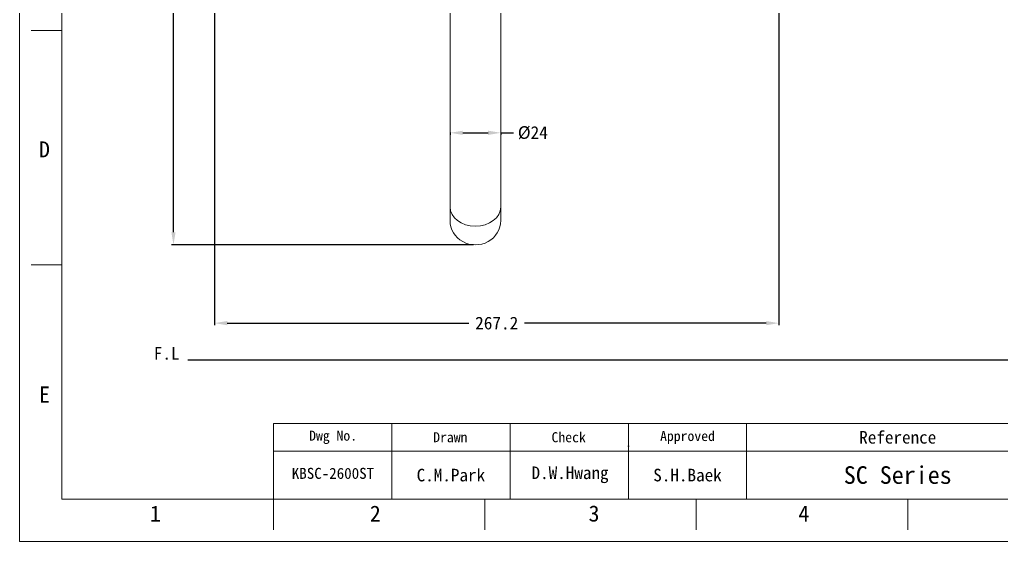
# Model space of a CAD drawing. Header units: millimetres. Extents: x 765 to 1606, y 133 to 728.
# Drawn here: x 765.3 to 1230.1, y 133 to 380.2 of the extents above; entities that cross this region are included whole.
import ezdxf
from ezdxf.enums import TextEntityAlignment as Align

# ---------------------------------------------------------------- set-up
doc = ezdxf.new("R2010")
doc.units = ezdxf.units.MM
doc.layers.add('DIM', color=3, linetype='Continuous', lineweight=9)
doc.layers.add('FORM', color=7, linetype='Continuous', lineweight=13)
doc.layers.add('TEXT', color=2, linetype='Continuous')
doc.layers.add('벽', color=2, linetype='Continuous')
doc.dimstyles.new('겸용-샤워욕조용1', dxfattribs={"dimscale": 0.6, "dimtxt": 10, "dimasz": 10, "dimexe": 1.5, "dimexo": 1.5, "dimgap": 2, "dimtad": 0, "dimtih": 1, "dimtoh": 1, "dimdec": 1, "dimdsep": 46, "dimtxsty": 'Standard', "dimcen": 2.5, "dimclrd": 5, "dimclre": 5, "dimclrt": 5, "dimadec": 1, "dimazin": 2, "dimtfac": 1, "dimtdec": 1, "dimtmove": 0, "dimatfit": 3, "dimfxl": 1.25, "dimarcsym": 0})

# ---------------------------------------------------------------- blocks, each defined once
blk = doc.blocks.new('*D57')
at = {"layer": 'Defpoints', "color": 0, "lineweight": 18, "transparency": 16777216}
for p in [(838.16, 516.3), (879.11, 516.3), (981.11, 273.48)]:
    blk.add_point(p, dxfattribs=at)
at = {"layer": 'DIM', "color": 5, "lineweight": -2, "transparency": 16777216}
for p, q in [((878.21, 516.3), (837.26, 516.3)), ((838.16, 510.3), (838.16, 399.09)), ((838.16, 279.48), (838.16, 390.69)), ((980.21, 273.48), (837.26, 273.48))]:
    blk.add_line(p, q, dxfattribs=at)
at = {"layer": 'DIM', "color": 5, "lineweight": 18, "transparency": 16777216}
for points in [[(837.16, 510.3), (839.16, 510.3), (838.16, 516.3)], [(837.16, 279.48), (839.16, 279.48), (838.16, 273.48)]]:
    blk.add_solid(points, dxfattribs=at)
at = {"layer": 'DIM', "color": 5, "transparency": 16777216, "insert": (838.16, 394.89), "char_height": 6, "attachment_point": 5}
blk.add_mtext('242.8', dxfattribs=at)
blk = doc.blocks.new('*D58')
at = {"layer": 'Defpoints', "color": 0, "lineweight": 18, "transparency": 16777216}
for p in [(857.61, 406.2), (1124.81, 406.67), (1124.81, 236.4)]:
    blk.add_point(p, dxfattribs=at)
at = {"layer": 'DIM', "color": 5, "lineweight": -2, "transparency": 16777216}
for p, q in [((857.61, 405.3), (857.61, 235.5)), ((1124.81, 405.77), (1124.81, 235.5)), ((863.61, 236.4), (978.01, 236.4)), ((1118.81, 236.4), (1004.41, 236.4))]:
    blk.add_line(p, q, dxfattribs=at)
at = {"layer": 'DIM', "color": 5, "lineweight": 18, "transparency": 16777216}
for points in [[(863.61, 237.4), (863.61, 235.4), (857.61, 236.4)], [(1118.81, 237.4), (1118.81, 235.4), (1124.81, 236.4)]]:
    blk.add_solid(points, dxfattribs=at)
at = {"layer": 'DIM', "color": 5, "transparency": 16777216, "insert": (991.21, 236.4), "char_height": 6, "attachment_point": 5}
blk.add_mtext('267.2', dxfattribs=at)
blk = doc.blocks.new('*D74')
at = {"layer": 'Defpoints', "color": 0, "lineweight": 18, "transparency": 16777216}
for p in [(969.11, 327.65), (993.11, 327.65), (993.11, 326.55)]:
    blk.add_point(p, dxfattribs=at)
at = {"layer": 'DIM', "color": 5, "lineweight": -2, "transparency": 16777216}
for p, q in [((969.11, 326.75), (969.11, 325.65)), ((975.11, 326.55), (987.11, 326.55)), ((993.11, 326.75), (993.11, 325.65)), ((993.11, 326.55), (999.11, 326.55))]:
    blk.add_line(p, q, dxfattribs=at)
at = {"layer": 'DIM', "color": 5, "lineweight": 18, "transparency": 16777216}
for points in [[(975.11, 327.55), (975.11, 325.55), (969.11, 326.55)], [(987.11, 327.55), (987.11, 325.55), (993.11, 326.55)]]:
    blk.add_solid(points, dxfattribs=at)
at = {"layer": 'DIM', "color": 5, "transparency": 16777216, "insert": (1008.31, 326.55), "char_height": 6, "attachment_point": 5}
blk.add_mtext('%%C24', dxfattribs=at)

msp = doc.modelspace()

# ---------------------------------------------------------------- linework, layer by layer
at = {"linetype": 'Continuous', "lineweight": 18}
for p, q in [((969.11, 406.2), (969.11, 291.37)), ((993.11, 406.2), (993.11, 291.37)), ((969.11, 291.37), (969.11, 285.02)), ((993.11, 291.37), (993.11, 285.02))]:
    msp.add_line(p, q, dxfattribs=at)
for centre, major_axis, ratio, start_param, end_param in [((981.11, 291.37), (12, 0), 0.753554, 3.141593, 6.283185), ((981.11, 291.37), (12, 0), 0.753554, 3.141593, 6.283185), ((981.11, 285.02), (-12, 0), 0.961262, 0, 3.141593)]:
    msp.add_ellipse(centre, major_axis=major_axis, ratio=ratio, start_param=start_param, end_param=end_param, dxfattribs=at)
at = {"layer": 'FORM', "color": 7, "linetype": 'Continuous'}
for p, q in [((765.33, 133.04), (765.33, 727.75)), ((785.36, 707.73), (785.36, 153.07)), ((785.36, 374.93), (770.8, 374.93)), ((785.36, 264), (770.8, 264)), ((941.5, 188.82), (885.48, 188.82)), ((885.48, 188.82), (885.48, 153.07)), ((885.48, 178.1), (885.48, 188.82)), ((1586.31, 153.07), (785.36, 153.07)), ((885.48, 153.07), (885.48, 138.51)), ((985.6, 153.07), (985.6, 138.51)), ((1085.71, 153.07), (1085.71, 138.51)), ((1185.83, 153.07), (1185.83, 138.51)), ((765.33, 133.04), (1606.33, 133.04))]:
    msp.add_line(p, q, dxfattribs=at)
at = {"layer": 'FORM'}
for p, q in [((941.5, 188.82), (1586.31, 188.82)), ((941.5, 188.82), (941.5, 153.07)), ((997.51, 188.82), (997.51, 153.07)), ((1053.53, 153.07), (1053.53, 188.82)), ((1109.55, 153.07), (1109.55, 188.82)), ((885.48, 175.71), (1443.28, 175.71))]:
    msp.add_line(p, q, dxfattribs=at)
at = {"layer": 'TEXT'}
msp.add_point((1053.53, 178.1), dxfattribs=at)
at = {"layer": '벽'}
msp.add_line((844.96, 219.1), (1522.81, 219.1), dxfattribs=at)

# ---------------------------------------------------------------- texts
at = {"layer": 'FORM', "char_height": 7.63, "attachment_point": 5}
for s, width, insert in [('D', 10.0119, (777.1, 318.69)), ('E', 10.0119, (777.1, 202.58)), ('1', 50.0595, (829.64, 146.19)), ('2', 50.0595, (933.72, 146.19)), ('3', 50.0595, (1037.28, 146.19)), ('4', 50.0595, (1136.63, 146.19))]:
    msp.add_mtext_dynamic_manual_height_columns(s, width=width, gutter_width=12.51, heights=[0], dxfattribs=dict(at, insert=insert))
at = {"layer": 'TEXT', "attachment_point": 5}
for s, width, gutter_width, insert, char_height in [('Dwg No.', 56.019, 29.8, (913.75, 182.33), 4.768), ('Drawn', 56.019, 29.8, (969.24, 182.33), 4.768), ('Check', 56.019, 29.8, (1025.26, 182.33), 4.768), ('Approved', 56.019, 29.8, (1081.54, 182.27), 4.768), ('Reference', 143.0272, 29.8, (1181.07, 182.27), 5.959), ('KBSC-2600ST', 48.9784, 26.05, (913.68, 165.21), 5.2105), ('C.M.Park', 56.019, 29.8, (969.51, 164.39), 5.959), ('D.W.Hwang', 56.019, 29.8, (1025.94, 164.56), 5.959), ('S.H.Baek', 56.019, 29.8, (1081.54, 164.39), 5.959), ('SC Series', 143.0272, 29.8, (1181.07, 164.39), 8.343)]:
    msp.add_mtext_dynamic_manual_height_columns(s, width=width, gutter_width=gutter_width, heights=[0], dxfattribs=dict(at, insert=insert, char_height=char_height))
at = {"layer": '벽'}
msp.add_text('F.L', height=6, dxfattribs=at).set_placement((834.96, 222.1), align=Align.MIDDLE_CENTER)

# ---------------------------------------------------------------- dimensions: what is measured, and where the dimension line sits
at = {"layer": 'DIM', "color": 1}
dim = msp.add_linear_dim(base=(838.16, 516.3), p1=(981.11, 273.48), p2=(879.11, 516.3), angle=90, dimstyle='겸용-샤워욕조용1', dxfattribs=at)
dim.commit()
dim.dimension.update_dxf_attribs({"geometry": '*D57', "text_midpoint": (838.16, 394.89)})
dim = msp.add_linear_dim(base=(1124.81, 236.4), p1=(857.61, 406.2), p2=(1124.81, 406.67), dimstyle='겸용-샤워욕조용1', dxfattribs=at)
dim.commit()
dim.dimension.update_dxf_attribs({"geometry": '*D58', "text_midpoint": (991.21, 236.4)})
dim = msp.add_linear_dim(base=(993.11, 326.55), p1=(969.11, 327.65), p2=(993.11, 327.65), text='%%C<>', dimstyle='겸용-샤워욕조용1', dxfattribs=at)
dim.commit()
dim.dimension.update_dxf_attribs({"geometry": '*D74', "text_midpoint": (1008.31, 326.55), "dimtype": 160})

doc.saveas('drawing.dxf')
